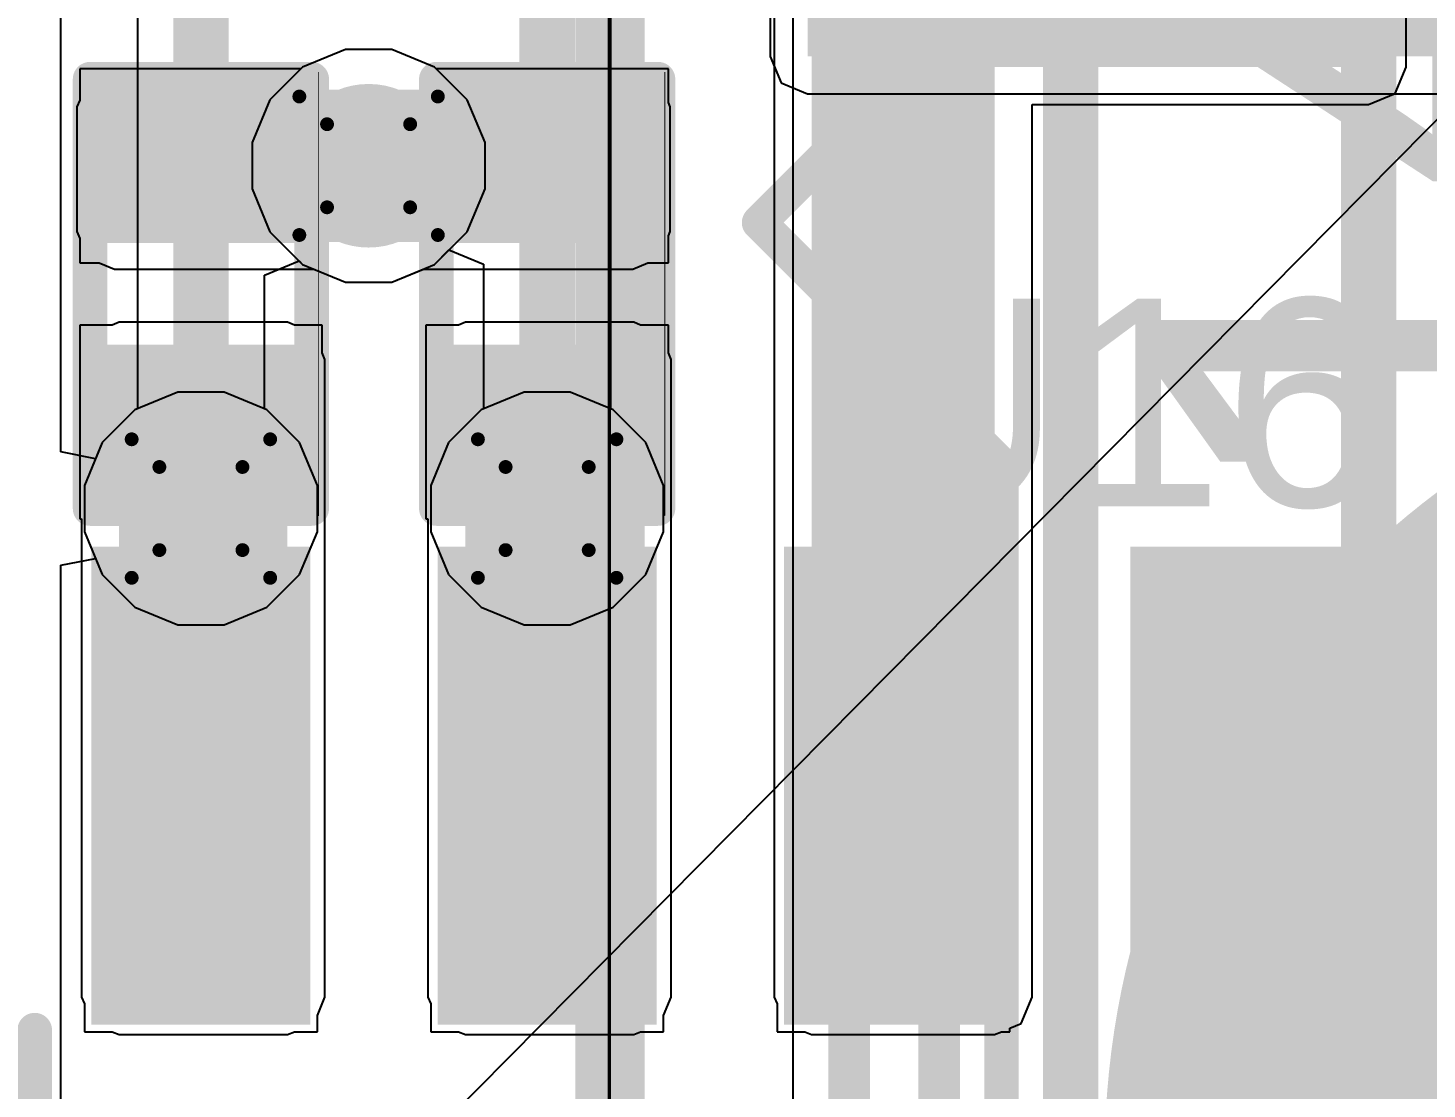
# Model space of a CAD drawing. Header units: inches. Extents: x -11 to 5433, y -4 to 5447.
# Drawn here: x 54.26 to 59.4, y 14.96 to 18.85 of the extents above; entities that cross this region are included whole.
import ezdxf

# ---------------------------------------------------------------- set-up
doc = ezdxf.new("R2010")
doc.units = ezdxf.units.IN
for name, color, linetype in [('Bottom Layer', 5, 'Continuous'), ('Bottom Overlay', 54, 'Continuous'), ('Bottom Paste', 16, 'Continuous'), ('Bottom Solder', 6, 'Continuous'), ('Drill Drawing', 1, 'Continuous'), ('Ground', 16, 'Continuous'), ('Mechanical 4', 56, 'Continuous'), ('Power', 76, 'Continuous'), ('Top Layer', 1, 'Continuous'), ('Top Overlay', 2, 'Continuous'), ('Top Paste', 8, 'Continuous'), ('Top Solder', 216, 'Continuous'), ('Via Holes', 16, 'Continuous')]:
    doc.layers.add(name, color=color, linetype=linetype)
doc.styles.add('Arial', font='', dxfattribs={"height": 0.2})
doc.styles.get('Arial').set_extended_font_data('Arial')

# ---------------------------------------------------------------- blocks, each defined once
blk = doc.blocks.new('SOIC_8_0_154___3_90___W______7')
at = {"layer": 'Top Layer'}
for points in [[(1.925, 1.605), (1.925, 2.205), (3.475, 2.205), (3.475, 1.605)], [(1.925, 0.335), (1.925, 0.935), (3.475, 0.935), (3.475, 0.335)], [(1.925, -0.935), (1.925, -0.335), (3.475, -0.335), (3.475, -0.935)], [(1.925, -2.205), (1.925, -1.605), (3.475, -1.605), (3.475, -2.205)]]:
    blk.add_hatch(color=1, dxfattribs=at).paths.add_polyline_path(points)
at = {"layer": 'Top Paste'}
for points in [[(1.925, 1.605), (1.925, 2.205), (3.475, 2.205), (3.475, 1.605)], [(1.925, 0.335), (1.925, 0.935), (3.475, 0.935), (3.475, 0.335)], [(1.925, -0.935), (1.925, -0.335), (3.475, -0.335), (3.475, -0.935)], [(1.925, -2.205), (1.925, -1.605), (3.475, -1.605), (3.475, -2.205)]]:
    blk.add_hatch(color=8, dxfattribs=at).paths.add_polyline_path(points)
at = {"layer": 'Top Solder'}
for points in [[(1.8234, 1.5034), (1.8234, 2.3066), (3.5766, 2.3066), (3.5766, 1.5034)], [(1.8234, 0.2334), (1.8234, 1.0366), (3.5766, 1.0366), (3.5766, 0.2334)], [(1.8234, -1.0366), (1.8234, -0.2334), (3.5766, -0.2334), (3.5766, -1.0366)], [(1.8234, -2.3066), (1.8234, -1.5034), (3.5766, -1.5034), (3.5766, -2.3066)]]:
    blk.add_hatch(color=216, dxfattribs=at).paths.add_polyline_path(points)
at = {"layer": 'Top Overlay'}
for points in [[(-1.8288, 2.5146, 0.127, 0.127, 0), (1.8034, 2.5146, 0.127, 0.127, 0)], [(-1.8288, -2.5146, 0.127, 0.127, 0), (1.8034, -2.5146, 0.127, 0.127, 0)]]:
    blk.add_lwpolyline(points, format="xyseb", dxfattribs=at)
for points in [[(1.7716, 2.5146, 0.0635, 0.0635, 1), (1.8352, 2.5146, 0.0635, 0.0635, 1)], [(1.7716, -2.5146, 0.0635, 0.0635, 1), (1.8352, -2.5146, 0.0635, 0.0635, 1)]]:
    blk.add_lwpolyline(points, format="xyseb", close=True, dxfattribs=at)
blk = doc.blocks.new('R___0402_10')
at = {"layer": 'Top Layer'}
for points in [[(-0.6985, -0.3175), (-0.6985, 0.3175), (-0.2413, 0.3175), (-0.2413, -0.3175)], [(0.2413, -0.3175), (0.2413, 0.3175), (0.6985, 0.3175), (0.6985, -0.3175)]]:
    blk.add_hatch(color=1, dxfattribs=at).paths.add_polyline_path(points)
at = {"layer": 'Top Paste'}
for points in [[(-0.6985, -0.3175), (-0.6985, 0.3175), (-0.2413, 0.3175), (-0.2413, -0.3175)], [(0.2413, -0.3175), (0.2413, 0.3175), (0.6985, 0.3175), (0.6985, -0.3175)]]:
    blk.add_hatch(color=8, dxfattribs=at).paths.add_polyline_path(points)
at = {"layer": 'Top Solder'}
for points in [[(-0.7535, -0.3725), (-0.7535, 0.3725), (-0.1863, 0.3725), (-0.1863, -0.3725)], [(0.1863, -0.3725), (0.1863, 0.3725), (0.7535, 0.3725), (0.7535, -0.3725)]]:
    blk.add_hatch(color=216, dxfattribs=at).paths.add_polyline_path(points)
at = {"layer": 'Top Overlay'}
for points in [[(-0.7874, 0.4064, 0.127, 0.127, 0), (-0.7874, -0.4064, 0.127, 0.127, 0)], [(-0.7874, 0.4064, 0.127, 0.127, 0), (0.7874, 0.4064, 0.127, 0.127, 0)], [(0.7874, 0.4064, 0.127, 0.127, 0), (0.7874, -0.4064, 0.127, 0.127, 0)], [(-0.7874, -0.4064, 0.127, 0.127, 0), (0.7874, -0.4064, 0.127, 0.127, 0)], [(-0.8128, -0.4318, 0.00323, 0.00323, 0), (0.8128, -0.4318, 0.00323, 0.00323, 0)]]:
    blk.add_lwpolyline(points, format="xyseb", dxfattribs=at)
for points in [[(-0.8191, 0.4064, 0.0635, 0.0635, 1), (-0.7556, 0.4064, 0.0635, 0.0635, 1)], [(-0.8191, 0.4064, 0.0635, 0.0635, 1), (-0.7556, 0.4064, 0.0635, 0.0635, 1)], [(0.7556, 0.4064, 0.0635, 0.0635, 1), (0.8191, 0.4064, 0.0635, 0.0635, 1)], [(0.7556, 0.4064, 0.0635, 0.0635, 1), (0.8191, 0.4064, 0.0635, 0.0635, 1)], [(-0.8191, -0.4064, 0.0635, 0.0635, 1), (-0.7556, -0.4064, 0.0635, 0.0635, 1)], [(-0.8191, -0.4064, 0.0635, 0.0635, 1), (-0.7556, -0.4064, 0.0635, 0.0635, 1)], [(0.7556, -0.4064, 0.0635, 0.0635, 1), (0.8191, -0.4064, 0.0635, 0.0635, 1)], [(0.7556, -0.4064, 0.0635, 0.0635, 1), (0.8191, -0.4064, 0.0635, 0.0635, 1)], [(-0.8136, -0.4318, 0.00161, 0.00161, 1), (-0.812, -0.4318, 0.00161, 0.00161, 1)], [(0.812, -0.4318, 0.00161, 0.00161, 1), (0.8136, -0.4318, 0.00161, 0.00161, 1)]]:
    blk.add_lwpolyline(points, format="xyseb", close=True, dxfattribs=at)
blk = doc.blocks.new('R___0402_11')
at = {"layer": 'Top Layer'}
for points in [[(-0.6985, -0.3175), (-0.6985, 0.3175), (-0.2413, 0.3175), (-0.2413, -0.3175)], [(0.2413, -0.3175), (0.2413, 0.3175), (0.6985, 0.3175), (0.6985, -0.3175)]]:
    blk.add_hatch(color=1, dxfattribs=at).paths.add_polyline_path(points)
at = {"layer": 'Top Paste'}
for points in [[(-0.6985, -0.3175), (-0.6985, 0.3175), (-0.2413, 0.3175), (-0.2413, -0.3175)], [(0.2413, -0.3175), (0.2413, 0.3175), (0.6985, 0.3175), (0.6985, -0.3175)]]:
    blk.add_hatch(color=8, dxfattribs=at).paths.add_polyline_path(points)
at = {"layer": 'Top Solder'}
for points in [[(-0.7535, -0.3725), (-0.7535, 0.3725), (-0.1863, 0.3725), (-0.1863, -0.3725)], [(0.1863, -0.3725), (0.1863, 0.3725), (0.7535, 0.3725), (0.7535, -0.3725)]]:
    blk.add_hatch(color=216, dxfattribs=at).paths.add_polyline_path(points)
at = {"layer": 'Top Overlay'}
for points in [[(-0.7874, 0.4064, 0.127, 0.127, 0), (-0.7874, -0.4064, 0.127, 0.127, 0)], [(-0.7874, 0.4064, 0.127, 0.127, 0), (0.7874, 0.4064, 0.127, 0.127, 0)], [(0.7874, 0.4064, 0.127, 0.127, 0), (0.7874, -0.4064, 0.127, 0.127, 0)], [(-0.7874, -0.4064, 0.127, 0.127, 0), (0.7874, -0.4064, 0.127, 0.127, 0)], [(-0.8128, -0.4318, 0.00323, 0.00323, 0), (0.8128, -0.4318, 0.00323, 0.00323, 0)]]:
    blk.add_lwpolyline(points, format="xyseb", dxfattribs=at)
for points in [[(-0.8191, 0.4064, 0.0635, 0.0635, 1), (-0.7556, 0.4064, 0.0635, 0.0635, 1)], [(-0.8191, 0.4064, 0.0635, 0.0635, 1), (-0.7556, 0.4064, 0.0635, 0.0635, 1)], [(0.7556, 0.4064, 0.0635, 0.0635, 1), (0.8191, 0.4064, 0.0635, 0.0635, 1)], [(0.7556, 0.4064, 0.0635, 0.0635, 1), (0.8191, 0.4064, 0.0635, 0.0635, 1)], [(-0.8191, -0.4064, 0.0635, 0.0635, 1), (-0.7556, -0.4064, 0.0635, 0.0635, 1)], [(-0.8191, -0.4064, 0.0635, 0.0635, 1), (-0.7556, -0.4064, 0.0635, 0.0635, 1)], [(0.7556, -0.4064, 0.0635, 0.0635, 1), (0.8191, -0.4064, 0.0635, 0.0635, 1)], [(0.7556, -0.4064, 0.0635, 0.0635, 1), (0.8191, -0.4064, 0.0635, 0.0635, 1)], [(-0.8136, -0.4318, 0.00161, 0.00161, 1), (-0.812, -0.4318, 0.00161, 0.00161, 1)], [(0.812, -0.4318, 0.00161, 0.00161, 1), (0.8136, -0.4318, 0.00161, 0.00161, 1)]]:
    blk.add_lwpolyline(points, format="xyseb", close=True, dxfattribs=at)
blk = doc.blocks.new('MY_927_02_B_12')
at = {"layer": 'Bottom Layer'}
h = blk.add_hatch(color=5, dxfattribs=at)
edge = h.paths.add_edge_path()
edge.add_arc((0, 0), 3, 0, 360)
at = {"layer": 'Bottom Paste'}
h = blk.add_hatch(color=16, dxfattribs=at)
edge = h.paths.add_edge_path()
edge.add_arc((0, 0), 3, 0, 360)
at = {"layer": 'Bottom Solder'}
h = blk.add_hatch(color=6, dxfattribs=at)
edge = h.paths.add_edge_path()
edge.add_arc((0, 0), 3.0508, 0, 360)
at = {"layer": 'Bottom Overlay'}
for points in [[(-3.429, -4.318, 0.127, 0.127, 0), (-4.826, -2.921, 0.127, 0.127, 0)], [(-3.429, -4.318, 0.127, 0.127, 0), (-2.54, -3.429, 0.127, 0.127, 0)], [(2.54, -3.429, 0.127, 0.127, 0), (-2.54, -3.429, 0.127, 0.127, 0)]]:
    blk.add_lwpolyline(points, format="xyseb", dxfattribs=at)
for points in [[(-2.5718, -3.429, 0.0635, 0.0635, 1), (-2.5083, -3.429, 0.0635, 0.0635, 1)], [(-2.5718, -3.429, 0.0635, 0.0635, 1), (-2.5083, -3.429, 0.0635, 0.0635, 1)], [(-3.4608, -4.318, 0.0635, 0.0635, 1), (-3.3973, -4.318, 0.0635, 0.0635, 1)], [(-3.4608, -4.318, 0.0635, 0.0635, 1), (-3.3973, -4.318, 0.0635, 0.0635, 1)]]:
    blk.add_lwpolyline(points, format="xyseb", close=True, dxfattribs=at)
blk = doc.blocks.new('VSON_10_EP_3_3__B_56')
at = {"layer": 'Bottom Solder'}
blk.add_line((0.4153, 1.7527), (5389.6635, 5446.725), dxfattribs=at)

msp = doc.modelspace()

# ---------------------------------------------------------------- hatches: boundary and pattern name
at = {"layer": 'Bottom Layer'}
msp.add_hatch(color=5, dxfattribs=at).paths.add_polyline_path([(57.1246, 18.7452), (63.2648, 18.7452), (63.2648, 22.9066), (57.1246, 22.9066)])
h = msp.add_hatch(color=5, dxfattribs=at)
edge = h.paths.add_edge_path()
edge.add_arc((55.5143, 18.3441), 0.3, 0, 360)
h = msp.add_hatch(color=5, dxfattribs=at)
edge = h.paths.add_edge_path()
edge.add_arc((54.8993, 17.0868), 0.3, 0, 360)
h = msp.add_hatch(color=5, dxfattribs=at)
edge = h.paths.add_edge_path()
edge.add_arc((56.1693, 17.0868), 0.3, 0, 360)
at = {"layer": 'Ground'}
h = msp.add_hatch(color=16, dxfattribs=at)
edge = h.paths.add_edge_path()
edge.add_arc((55.5143, 18.3441), 0.3, 0, 360)
h = msp.add_hatch(color=16, dxfattribs=at)
edge = h.paths.add_edge_path()
edge.add_arc((54.8993, 17.0868), 0.3, 0, 360)
h = msp.add_hatch(color=16, dxfattribs=at)
edge = h.paths.add_edge_path()
edge.add_arc((56.1693, 17.0868), 0.3, 0, 360)
at = {"layer": 'Power'}
h = msp.add_hatch(color=76, dxfattribs=at)
edge = h.paths.add_edge_path()
edge.add_arc((55.5143, 18.3441), 0.3, 0, 360)
h = msp.add_hatch(color=76, dxfattribs=at)
edge = h.paths.add_edge_path()
edge.add_arc((54.8993, 17.0868), 0.3, 0, 360)
h = msp.add_hatch(color=76, dxfattribs=at)
edge = h.paths.add_edge_path()
edge.add_arc((56.1693, 17.0868), 0.3, 0, 360)
at = {"layer": 'Top Layer'}
for points in [[(57.1393, 18.7061), (59.182, 18.7061), (59.182, 23.1648), (57.1393, 23.1648)], [(57.8104, 15.295), (57.8104, 23.1648), (57.1393, 23.1648), (57.1393, 15.295)], [(54.5818, 18.5598), (54.5818, 18.1027), (56.4829, 18.1027), (56.4829, 18.5598)], [(55.2168, 15.295), (55.2168, 17.6329), (54.5993, 17.6329), (54.5993, 15.295)], [(56.4868, 15.295), (56.4868, 17.6329), (55.8693, 17.6329), (55.8693, 15.295)]]:
    msp.add_hatch(color=1, dxfattribs=at).paths.add_polyline_path(points)
h = msp.add_hatch(color=1, dxfattribs=at)
edge = h.paths.add_edge_path()
edge.add_arc((55.5143, 18.3441), 0.3, 0, 360)
h = msp.add_hatch(color=1, dxfattribs=at)
edge = h.paths.add_edge_path()
edge.add_arc((54.8993, 17.0868), 0.3, 0, 360)
h = msp.add_hatch(color=1, dxfattribs=at)
edge = h.paths.add_edge_path()
edge.add_arc((56.1693, 17.0868), 0.3, 0, 360)
at = {"layer": 'Via Holes'}
h = msp.add_hatch(color=7, dxfattribs=at)
edge = h.paths.add_edge_path()
edge.add_arc((55.5143, 18.3441), 0.15, 0, 360)
h = msp.add_hatch(color=7, dxfattribs=at)
edge = h.paths.add_edge_path()
edge.add_arc((54.8993, 17.0868), 0.15, 0, 360)
h = msp.add_hatch(color=7, dxfattribs=at)
edge = h.paths.add_edge_path()
edge.add_arc((56.1693, 17.0868), 0.15, 0, 360)

# ---------------------------------------------------------------- linework, layer by layer
at = {"layer": 'Bottom Layer'}
for p, q in [((56.9871, 22.9066), (56.9871, 18.7452)), ((55.4293, 18.7711), (55.2724, 18.7061)), ((55.5992, 18.7711), (55.4293, 18.7711)), ((55.7561, 18.7061), (55.5992, 18.7711)), ((56.9871, 18.7452), (57.0274, 18.648)), ((55.2724, 18.7061), (55.1523, 18.5859)), ((55.8762, 18.5859), (55.7561, 18.7061)), ((57.0274, 18.648), (57.1246, 18.6077)), ((55.1523, 18.5859), (55.0873, 18.429)), ((55.9413, 18.429), (55.8762, 18.5859)), ((57.1246, 18.6077), (63.2648, 18.6077)), ((55.0873, 18.429), (55.0873, 18.2591)), ((55.9413, 18.2591), (55.9413, 18.429)), ((55.0873, 18.2591), (55.1523, 18.1022)), ((55.8762, 18.1022), (55.9413, 18.2591)), ((55.1523, 18.1022), (55.2724, 17.9821)), ((55.7561, 17.9821), (55.8762, 18.1022)), ((55.2724, 17.9821), (55.4293, 17.9171)), ((55.5992, 17.9171), (55.7561, 17.9821)), ((55.4293, 17.9171), (55.5992, 17.9171)), ((54.8144, 17.5138), (54.6574, 17.4488)), ((54.9842, 17.5138), (54.8144, 17.5138)), ((55.1412, 17.4488), (54.9842, 17.5138)), ((56.0844, 17.5138), (55.9274, 17.4488)), ((56.2542, 17.5138), (56.0844, 17.5138)), ((56.4112, 17.4488), (56.2542, 17.5138)), ((54.6574, 17.4488), (54.5373, 17.3286)), ((55.2613, 17.3286), (55.1412, 17.4488)), ((55.9274, 17.4488), (55.8073, 17.3286)), ((56.5313, 17.3286), (56.4112, 17.4488)), ((54.5373, 17.3286), (54.4723, 17.1717)), ((55.3263, 17.1717), (55.2613, 17.3286)), ((55.8073, 17.3286), (55.7423, 17.1717)), ((56.5963, 17.1717), (56.5313, 17.3286)), ((54.4723, 17.1717), (54.4723, 17.0018)), ((55.3263, 17.0018), (55.3263, 17.1717)), ((55.7423, 17.1717), (55.7423, 17.0018)), ((56.5963, 17.0018), (56.5963, 17.1717)), ((54.4723, 17.0018), (54.5373, 16.8449)), ((55.2613, 16.8449), (55.3263, 17.0018)), ((55.7423, 17.0018), (55.8073, 16.8449)), ((56.5313, 16.8449), (56.5963, 17.0018)), ((54.5373, 16.8449), (54.6574, 16.7248)), ((55.1412, 16.7248), (55.2613, 16.8449)), ((55.8073, 16.8449), (55.9274, 16.7248)), ((56.4112, 16.7248), (56.5313, 16.8449)), ((54.6574, 16.7248), (54.8144, 16.6598)), ((54.9842, 16.6598), (55.1412, 16.7248)), ((55.9274, 16.7248), (56.0844, 16.6598)), ((56.2542, 16.6598), (56.4112, 16.7248)), ((54.8144, 16.6598), (54.9842, 16.6598)), ((56.0844, 16.6598), (56.2542, 16.6598))]:
    msp.add_line(p, q, dxfattribs=at)
at = {"layer": 'Drill Drawing'}
for points in [[(55.2603, 18.5981, 0.0508, 0.0508, 0), (55.7683, 18.5981, 0.0508, 0.0508, 0)], [(55.2603, 18.0901, 0.0508, 0.0508, 0), (55.2603, 18.5981, 0.0508, 0.0508, 0)], [(55.7683, 18.0901, 0.0508, 0.0508, 0), (55.7683, 18.5981, 0.0508, 0.0508, 0)], [(55.3619, 18.4965, 0.0508, 0.0508, 0), (55.6667, 18.4965, 0.0508, 0.0508, 0)], [(55.3619, 18.1917, 0.0508, 0.0508, 0), (55.3619, 18.4965, 0.0508, 0.0508, 0)], [(55.6667, 18.1917, 0.0508, 0.0508, 0), (55.6667, 18.4965, 0.0508, 0.0508, 0)], [(55.3619, 18.1917, 0.0508, 0.0508, 0), (55.6667, 18.1917, 0.0508, 0.0508, 0)], [(55.2603, 18.0901, 0.0508, 0.0508, 0), (55.7683, 18.0901, 0.0508, 0.0508, 0)], [(54.6453, 17.3408, 0.0508, 0.0508, 0), (55.1533, 17.3408, 0.0508, 0.0508, 0)], [(54.6453, 16.8328, 0.0508, 0.0508, 0), (54.6453, 17.3408, 0.0508, 0.0508, 0)], [(55.1533, 16.8328, 0.0508, 0.0508, 0), (55.1533, 17.3408, 0.0508, 0.0508, 0)], [(55.9153, 17.3408, 0.0508, 0.0508, 0), (56.4233, 17.3408, 0.0508, 0.0508, 0)], [(55.9153, 16.8328, 0.0508, 0.0508, 0), (55.9153, 17.3408, 0.0508, 0.0508, 0)], [(56.4233, 16.8328, 0.0508, 0.0508, 0), (56.4233, 17.3408, 0.0508, 0.0508, 0)], [(54.7469, 17.2392, 0.0508, 0.0508, 0), (55.0517, 17.2392, 0.0508, 0.0508, 0)], [(54.7469, 16.9344, 0.0508, 0.0508, 0), (54.7469, 17.2392, 0.0508, 0.0508, 0)], [(55.0517, 16.9344, 0.0508, 0.0508, 0), (55.0517, 17.2392, 0.0508, 0.0508, 0)], [(56.0169, 17.2392, 0.0508, 0.0508, 0), (56.3217, 17.2392, 0.0508, 0.0508, 0)], [(56.0169, 16.9344, 0.0508, 0.0508, 0), (56.0169, 17.2392, 0.0508, 0.0508, 0)], [(56.3217, 16.9344, 0.0508, 0.0508, 0), (56.3217, 17.2392, 0.0508, 0.0508, 0)], [(54.7469, 16.9344, 0.0508, 0.0508, 0), (55.0517, 16.9344, 0.0508, 0.0508, 0)], [(56.0169, 16.9344, 0.0508, 0.0508, 0), (56.3217, 16.9344, 0.0508, 0.0508, 0)], [(54.6453, 16.8328, 0.0508, 0.0508, 0), (55.1533, 16.8328, 0.0508, 0.0508, 0)], [(55.9153, 16.8328, 0.0508, 0.0508, 0), (56.4233, 16.8328, 0.0508, 0.0508, 0)]]:
    msp.add_lwpolyline(points, format="xyseb", dxfattribs=at)
for points in [[(55.2476, 18.5981, 0.0254, 0.0254, 1), (55.273, 18.5981, 0.0254, 0.0254, 1)], [(55.2476, 18.5981, 0.0254, 0.0254, 1), (55.273, 18.5981, 0.0254, 0.0254, 1)], [(55.7556, 18.5981, 0.0254, 0.0254, 1), (55.781, 18.5981, 0.0254, 0.0254, 1)], [(55.7556, 18.5981, 0.0254, 0.0254, 1), (55.781, 18.5981, 0.0254, 0.0254, 1)], [(55.3492, 18.4965, 0.0254, 0.0254, 1), (55.3746, 18.4965, 0.0254, 0.0254, 1)], [(55.3492, 18.4965, 0.0254, 0.0254, 1), (55.3746, 18.4965, 0.0254, 0.0254, 1)], [(55.654, 18.4965, 0.0254, 0.0254, 1), (55.6794, 18.4965, 0.0254, 0.0254, 1)], [(55.654, 18.4965, 0.0254, 0.0254, 1), (55.6794, 18.4965, 0.0254, 0.0254, 1)], [(55.3492, 18.1917, 0.0254, 0.0254, 1), (55.3746, 18.1917, 0.0254, 0.0254, 1)], [(55.3492, 18.1917, 0.0254, 0.0254, 1), (55.3746, 18.1917, 0.0254, 0.0254, 1)], [(55.654, 18.1917, 0.0254, 0.0254, 1), (55.6794, 18.1917, 0.0254, 0.0254, 1)], [(55.654, 18.1917, 0.0254, 0.0254, 1), (55.6794, 18.1917, 0.0254, 0.0254, 1)], [(55.2476, 18.0901, 0.0254, 0.0254, 1), (55.273, 18.0901, 0.0254, 0.0254, 1)], [(55.2476, 18.0901, 0.0254, 0.0254, 1), (55.273, 18.0901, 0.0254, 0.0254, 1)], [(55.7556, 18.0901, 0.0254, 0.0254, 1), (55.781, 18.0901, 0.0254, 0.0254, 1)], [(55.7556, 18.0901, 0.0254, 0.0254, 1), (55.781, 18.0901, 0.0254, 0.0254, 1)], [(54.6326, 17.3408, 0.0254, 0.0254, 1), (54.658, 17.3408, 0.0254, 0.0254, 1)], [(54.6326, 17.3408, 0.0254, 0.0254, 1), (54.658, 17.3408, 0.0254, 0.0254, 1)], [(55.1406, 17.3408, 0.0254, 0.0254, 1), (55.166, 17.3408, 0.0254, 0.0254, 1)], [(55.1406, 17.3408, 0.0254, 0.0254, 1), (55.166, 17.3408, 0.0254, 0.0254, 1)], [(55.9026, 17.3408, 0.0254, 0.0254, 1), (55.928, 17.3408, 0.0254, 0.0254, 1)], [(55.9026, 17.3408, 0.0254, 0.0254, 1), (55.928, 17.3408, 0.0254, 0.0254, 1)], [(56.4106, 17.3408, 0.0254, 0.0254, 1), (56.436, 17.3408, 0.0254, 0.0254, 1)], [(56.4106, 17.3408, 0.0254, 0.0254, 1), (56.436, 17.3408, 0.0254, 0.0254, 1)], [(54.7342, 17.2392, 0.0254, 0.0254, 1), (54.7596, 17.2392, 0.0254, 0.0254, 1)], [(54.7342, 17.2392, 0.0254, 0.0254, 1), (54.7596, 17.2392, 0.0254, 0.0254, 1)], [(55.039, 17.2392, 0.0254, 0.0254, 1), (55.0644, 17.2392, 0.0254, 0.0254, 1)], [(55.039, 17.2392, 0.0254, 0.0254, 1), (55.0644, 17.2392, 0.0254, 0.0254, 1)], [(56.0042, 17.2392, 0.0254, 0.0254, 1), (56.0296, 17.2392, 0.0254, 0.0254, 1)], [(56.0042, 17.2392, 0.0254, 0.0254, 1), (56.0296, 17.2392, 0.0254, 0.0254, 1)], [(56.309, 17.2392, 0.0254, 0.0254, 1), (56.3344, 17.2392, 0.0254, 0.0254, 1)], [(56.309, 17.2392, 0.0254, 0.0254, 1), (56.3344, 17.2392, 0.0254, 0.0254, 1)], [(54.7342, 16.9344, 0.0254, 0.0254, 1), (54.7596, 16.9344, 0.0254, 0.0254, 1)], [(54.7342, 16.9344, 0.0254, 0.0254, 1), (54.7596, 16.9344, 0.0254, 0.0254, 1)], [(55.039, 16.9344, 0.0254, 0.0254, 1), (55.0644, 16.9344, 0.0254, 0.0254, 1)], [(55.039, 16.9344, 0.0254, 0.0254, 1), (55.0644, 16.9344, 0.0254, 0.0254, 1)], [(56.0042, 16.9344, 0.0254, 0.0254, 1), (56.0296, 16.9344, 0.0254, 0.0254, 1)], [(56.0042, 16.9344, 0.0254, 0.0254, 1), (56.0296, 16.9344, 0.0254, 0.0254, 1)], [(56.309, 16.9344, 0.0254, 0.0254, 1), (56.3344, 16.9344, 0.0254, 0.0254, 1)], [(56.309, 16.9344, 0.0254, 0.0254, 1), (56.3344, 16.9344, 0.0254, 0.0254, 1)], [(54.6326, 16.8328, 0.0254, 0.0254, 1), (54.658, 16.8328, 0.0254, 0.0254, 1)], [(54.6326, 16.8328, 0.0254, 0.0254, 1), (54.658, 16.8328, 0.0254, 0.0254, 1)], [(55.1406, 16.8328, 0.0254, 0.0254, 1), (55.166, 16.8328, 0.0254, 0.0254, 1)], [(55.1406, 16.8328, 0.0254, 0.0254, 1), (55.166, 16.8328, 0.0254, 0.0254, 1)], [(55.9026, 16.8328, 0.0254, 0.0254, 1), (55.928, 16.8328, 0.0254, 0.0254, 1)], [(55.9026, 16.8328, 0.0254, 0.0254, 1), (55.928, 16.8328, 0.0254, 0.0254, 1)], [(56.4106, 16.8328, 0.0254, 0.0254, 1), (56.436, 16.8328, 0.0254, 0.0254, 1)], [(56.4106, 16.8328, 0.0254, 0.0254, 1), (56.436, 16.8328, 0.0254, 0.0254, 1)]]:
    msp.add_lwpolyline(points, format="xyseb", close=True, dxfattribs=at)
at = {"layer": 'Ground'}
for p, q in [((57.0698, 24.7046), (57.0698, 6.3291)), ((54.6662, 23.2518), (54.6662, 17.4524)), ((56.4024, 17.4524), (56.4024, 22.5453)), ((54.3859, 17.2949), (54.3859, 20.6718)), ((55.7561, 17.9821), (55.8092, 18.0352)), ((55.8092, 18.0352), (55.9362, 17.9826)), ((55.1324, 17.9425), (55.2594, 17.9951)), ((55.2594, 17.9951), (55.2724, 17.9821)), ((55.2724, 17.9821), (55.4293, 17.9171)), ((55.5992, 17.9171), (55.7561, 17.9821)), ((55.9362, 17.9826), (55.9362, 17.4524)), ((55.1324, 17.4524), (55.1324, 17.9425)), ((55.4293, 17.9171), (55.5992, 17.9171)), ((54.6574, 17.4488), (54.5373, 17.3286)), ((54.6662, 17.4524), (54.6574, 17.4488)), ((55.1412, 17.4488), (55.1324, 17.4524)), ((55.2613, 17.3286), (55.1412, 17.4488)), ((55.9274, 17.4488), (55.8073, 17.3286)), ((55.9362, 17.4524), (55.9274, 17.4488)), ((56.4112, 17.4488), (56.4024, 17.4524)), ((56.5313, 17.3286), (56.4112, 17.4488)), ((54.5129, 17.2697), (54.3859, 17.2949)), ((54.5373, 17.3286), (54.5129, 17.2697)), ((55.3263, 17.1717), (55.2613, 17.3286)), ((55.8073, 17.3286), (55.7423, 17.1717)), ((56.5963, 17.1717), (56.5313, 17.3286)), ((55.3263, 17.0018), (55.3263, 17.1717)), ((55.7423, 17.1717), (55.7423, 17.0018)), ((56.5963, 17.0018), (56.5963, 17.1717)), ((55.2613, 16.8449), (55.3263, 17.0018)), ((55.7423, 17.0018), (55.8073, 16.8449)), ((56.5313, 16.8449), (56.5963, 17.0018)), ((54.3859, 16.8786), (54.5129, 16.9039)), ((54.5129, 16.9039), (54.5373, 16.8449)), ((54.3859, 6.3728), (54.3859, 16.8786)), ((54.5373, 16.8449), (54.6574, 16.7248)), ((55.1412, 16.7248), (55.2613, 16.8449)), ((55.8073, 16.8449), (55.9274, 16.7248)), ((56.4112, 16.7248), (56.5313, 16.8449)), ((54.6574, 16.7248), (54.8144, 16.6598)), ((54.9842, 16.6598), (55.1412, 16.7248)), ((55.9274, 16.7248), (56.0844, 16.6598)), ((56.2542, 16.6598), (56.4112, 16.7248)), ((54.8144, 16.6598), (54.9842, 16.6598)), ((56.0844, 16.6598), (56.2542, 16.6598))]:
    msp.add_line(p, q, dxfattribs=at)
for points in [[(59.182, 6.1468, 0.2032, 0.2032, 0), (59.182, 28.5356, 0.2032, 0.2032, 0)], [(58.0898, 5.7414, 0.2032, 0.2032, 0), (58.0898, 27.8232, 0.2032, 0.2032, 0)], [(57.6072, 6.1065, 0.1524, 0.1524, 0), (57.6072, 24.9272, 0.1524, 0.1524, 0)], [(57.277, 6.2433, 0.1524, 0.1524, 0), (57.277, 24.7904, 0.1524, 0.1524, 0)], [(54.8993, 17.0868, 0.2032, 0.2032, 0), (54.8993, 23.3483, 0.2032, 0.2032, 0)], [(56.1693, 17.0868, 0.2032, 0.2032, 0), (56.1693, 22.5453, 0.2032, 0.2032, 0)]]:
    msp.add_lwpolyline(points, format="xyseb", dxfattribs=at)
for points in [[(54.8485, 17.0868, 0.1016, 0.1016, 1), (54.9501, 17.0868, 0.1016, 0.1016, 1)], [(56.1185, 17.0868, 0.1016, 0.1016, 1), (56.2201, 17.0868, 0.1016, 0.1016, 1)]]:
    msp.add_lwpolyline(points, format="xyseb", close=True, dxfattribs=at)
at = {"layer": 'Mechanical 4'}
for points in [[(56.4, 12.55, 0.254, 0.254, 0), (56.4, 27.45, 0.254, 0.254, 0)], [(56.3972, 12.545, 0.0127, 0.0127, 0), (56.3972, 27.445, 0.0127, 0.0127, 0)], [(59, 12.55, 0.254, 0.254, 0), (59, 16.648, 0.254, 0.254, 0)]]:
    msp.add_lwpolyline(points, format="xyseb", dxfattribs=at)
msp.add_lwpolyline([(58.9365, 16.648, 0.127, 0.127, 1), (59.0635, 16.648, 0.127, 0.127, 1)], format="xyseb", close=True, dxfattribs=at)
at = {"layer": 'Power'}
for p, q in [((54.8144, 17.5138), (54.6574, 17.4488)), ((54.9842, 17.5138), (54.8144, 17.5138)), ((55.1412, 17.4488), (54.9842, 17.5138)), ((56.0844, 17.5138), (55.9274, 17.4488)), ((56.2542, 17.5138), (56.0844, 17.5138)), ((56.4112, 17.4488), (56.2542, 17.5138)), ((54.6574, 17.4488), (54.5373, 17.3286)), ((55.2613, 17.3286), (55.1412, 17.4488)), ((55.9274, 17.4488), (55.8073, 17.3286)), ((56.5313, 17.3286), (56.4112, 17.4488)), ((54.5373, 17.3286), (54.4723, 17.1717)), ((55.3263, 17.1717), (55.2613, 17.3286)), ((55.8073, 17.3286), (55.7423, 17.1717)), ((56.5963, 17.1717), (56.5313, 17.3286)), ((54.4723, 17.1717), (54.4723, 17.0018)), ((55.3263, 17.0018), (55.3263, 17.1717)), ((55.7423, 17.1717), (55.7423, 17.0018)), ((56.5963, 17.0018), (56.5963, 17.1717)), ((54.4723, 17.0018), (54.5373, 16.8449)), ((55.2613, 16.8449), (55.3263, 17.0018)), ((55.7423, 17.0018), (55.8073, 16.8449)), ((56.5313, 16.8449), (56.5963, 17.0018)), ((54.5373, 16.8449), (54.6574, 16.7248)), ((55.1412, 16.7248), (55.2613, 16.8449)), ((55.8073, 16.8449), (55.9274, 16.7248)), ((56.4112, 16.7248), (56.5313, 16.8449)), ((54.6574, 16.7248), (54.8144, 16.6598)), ((54.9842, 16.6598), (55.1412, 16.7248)), ((55.9274, 16.7248), (56.0844, 16.6598)), ((56.2542, 16.6598), (56.4112, 16.7248)), ((54.8144, 16.6598), (54.9842, 16.6598)), ((56.0844, 16.6598), (56.2542, 16.6598))]:
    msp.add_line(p, q, dxfattribs=at)
at = {"layer": 'Top Layer'}
for p, q in [((57.0018, 23.1648), (57.0018, 18.7061)), ((59.3195, 18.7061), (59.3195, 23.1648)), ((55.4293, 18.7711), (55.2724, 18.7061)), ((55.5992, 18.7711), (55.4293, 18.7711)), ((55.7561, 18.7061), (55.5992, 18.7711)), ((55.266, 18.6997), (54.4548, 18.6997)), ((54.4548, 18.6997), (54.4548, 18.585)), ((55.2724, 18.7061), (55.266, 18.6997)), ((55.7625, 18.6997), (55.7561, 18.7061)), ((56.6138, 18.6997), (55.7625, 18.6997)), ((56.6138, 18.5757), (56.6138, 18.6997)), ((57.0018, 18.7061), (57.0018, 15.295)), ((59.2792, 18.6089), (59.3195, 18.7061)), ((54.4548, 18.585), (54.4443, 18.5598)), ((59.182, 18.5686), (59.2792, 18.6089)), ((54.4443, 18.5598), (54.4443, 18.1027)), ((56.6204, 18.5598), (56.6138, 18.5757)), ((56.6204, 18.1027), (56.6204, 18.5598)), ((57.9479, 15.295), (57.9479, 18.5686)), ((57.9479, 18.5686), (59.182, 18.5686)), ((54.4443, 18.1027), (54.4548, 18.0774)), ((54.4548, 18.0774), (54.4548, 17.9885)), ((56.6138, 18.0868), (56.6204, 18.1027)), ((56.6138, 17.9885), (56.6138, 18.0868)), ((54.4548, 17.9885), (54.5257, 17.9885)), ((54.5257, 17.9885), (54.5818, 17.9652)), ((54.5818, 17.9652), (55.313, 17.9652)), ((55.313, 17.9652), (55.4293, 17.9171)), ((55.5992, 17.9171), (55.7155, 17.9652)), ((55.7155, 17.9652), (56.4829, 17.9652)), ((56.4829, 17.9652), (56.539, 17.9885)), ((56.539, 17.9885), (56.6138, 17.9885)), ((55.4293, 17.9171), (55.5992, 17.9171)), ((54.574, 17.7599), (54.4548, 17.7599)), ((54.4548, 17.7599), (54.4548, 17.0487)), ((54.5993, 17.7703), (54.574, 17.7599)), ((55.2168, 17.7703), (54.5993, 17.7703)), ((55.2421, 17.7599), (55.2168, 17.7703)), ((55.3438, 17.7599), (55.2421, 17.7599)), ((55.3438, 17.6581), (55.3438, 17.7599)), ((55.844, 17.7599), (55.7248, 17.7599)), ((55.7248, 17.7599), (55.7248, 17.0487)), ((55.8693, 17.7703), (55.844, 17.7599)), ((56.4868, 17.7703), (55.8693, 17.7703)), ((56.5121, 17.7599), (56.4868, 17.7703)), ((56.6138, 17.7599), (56.5121, 17.7599)), ((56.6138, 17.6581), (56.6138, 17.7599)), ((55.3543, 17.6329), (55.3438, 17.6581)), ((56.6243, 17.6329), (56.6138, 17.6581)), ((55.3543, 15.295), (55.3543, 17.6329)), ((56.6243, 15.295), (56.6243, 17.6329)), ((54.4548, 17.0487), (54.4618, 17.0487)), ((54.4618, 17.0487), (54.4618, 15.295)), ((55.7248, 17.0487), (55.7318, 17.0487)), ((55.7318, 17.0487), (55.7318, 15.295)), ((54.4618, 15.295), (54.4723, 15.2698)), ((55.3263, 15.2275), (55.3543, 15.295)), ((55.7318, 15.295), (55.7423, 15.2698)), ((56.5963, 15.2275), (56.6243, 15.295)), ((57.0018, 15.295), (57.0123, 15.2698)), ((57.9076, 15.1978), (57.9479, 15.295)), ((54.4723, 15.2698), (54.4723, 15.168)), ((55.7423, 15.2698), (55.7423, 15.168)), ((57.0123, 15.2698), (57.0123, 15.168)), ((55.3263, 15.168), (55.3263, 15.2275)), ((56.5963, 15.168), (56.5963, 15.2275)), ((57.8663, 15.1807), (57.9076, 15.1978)), ((54.4723, 15.168), (54.574, 15.168)), ((54.574, 15.168), (54.5993, 15.1576)), ((54.5993, 15.1576), (55.2168, 15.1576)), ((55.2168, 15.1576), (55.2421, 15.168)), ((55.2421, 15.168), (55.3263, 15.168)), ((55.7423, 15.168), (55.844, 15.168)), ((55.844, 15.168), (55.8693, 15.1576)), ((55.8693, 15.1576), (56.4868, 15.1576)), ((56.4868, 15.1576), (56.5121, 15.168)), ((56.5121, 15.168), (56.5963, 15.168)), ((57.0123, 15.168), (57.114, 15.168)), ((57.114, 15.168), (57.1393, 15.1576)), ((57.1393, 15.1576), (57.8104, 15.1576)), ((57.8104, 15.1576), (57.8357, 15.168)), ((57.8357, 15.168), (57.8663, 15.168)), ((57.8663, 15.168), (57.8663, 15.1807))]:
    msp.add_line(p, q, dxfattribs=at)
for points in [[(56.1693, 17.0868, 0.2032, 0.2032, 0), (56.1693, 17.4043, 0.2032, 0.2032, 0)], [(56.1693, 16.07, 0.2032, 0.2032, 0), (56.1693, 17.0868, 0.2032, 0.2032, 0)]]:
    msp.add_lwpolyline(points, format="xyseb", dxfattribs=at)
for points in [[(56.1185, 17.4043, 0.1016, 0.1016, 1), (56.2201, 17.4043, 0.1016, 0.1016, 1)], [(56.1185, 17.0868, 0.1016, 0.1016, 1), (56.2201, 17.0868, 0.1016, 0.1016, 1)], [(56.1185, 17.0868, 0.1016, 0.1016, 1), (56.2201, 17.0868, 0.1016, 0.1016, 1)], [(56.1185, 16.07, 0.1016, 0.1016, 1), (56.2201, 16.07, 0.1016, 0.1016, 1)]]:
    msp.add_lwpolyline(points, format="xyseb", close=True, dxfattribs=at)

# ---------------------------------------------------------------- block references
msp.add_blockref('VSON_10_EP_3_3__B_56', (43.1887, 0.7681))
for name, p, rotation in [('MY_927_02_B_12', (61.2648, 14.7066), 270), ('R___0402_10', (54.8993, 17.8742), 90), ('R___0402_11', (56.1693, 17.8742), 90), ('SOIC_8_0_154___3_90___W______7', (56.8043, 13.37), 90)]:
    msp.add_blockref(name, p, dxfattribs=dict(rotation=rotation))

# ---------------------------------------------------------------- texts
at = {"layer": 'Mechanical 4', "style": 'Arial'}
msp.add_text('14.90mm', height=1.524, rotation=90, dxfattribs=at).set_placement((59.9142, 17.0544))
at = {"layer": 'Top Overlay', "style": 'Arial'}
msp.add_text('U16', height=0.762, dxfattribs=at).set_placement((57.29, 17.0943))

doc.saveas('drawing.dxf')
